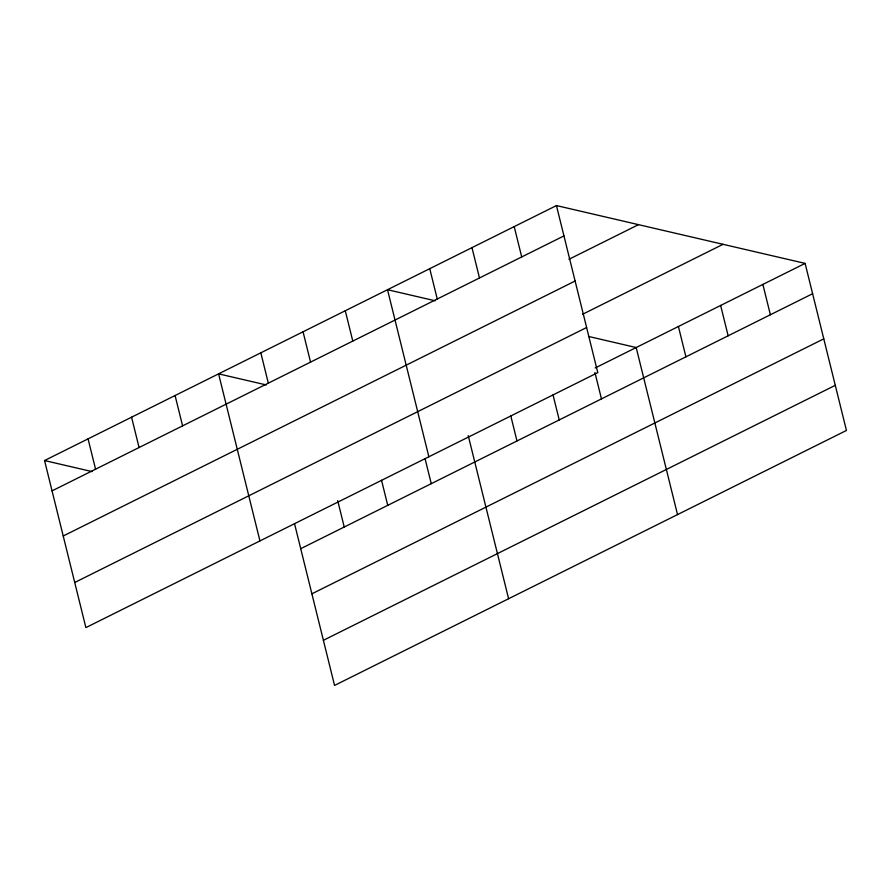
<?xml version="1.0" encoding="UTF-8"?>
<svg xmlns="http://www.w3.org/2000/svg" width="891" height="891" viewBox="0 0 891 891"><rect width="100%" height="100%" fill="white"/><g stroke="black" fill="none" stroke-linecap="round" stroke-linejoin="round"><path stroke-width="1.34" d="M556.441 205.576L597.783 372.638L85.892 627.609L44.55 460.547L556.441 205.576L805.108 263.391L846.45 430.453L334.559 685.424L294.52 523.641M52.057 490.874L563.947 235.903M568.948 259.292L638.502 224.655M63.228 535.992L575.118 281.021M582.692 314.222L723.047 244.312M74.733 582.491L586.623 327.52M595.188 367.95L805.108 263.391M300.724 548.689L812.614 293.718M311.883 593.818L823.774 338.847M323.388 640.306L835.279 385.335M435.164 300.79L387.518 289.709L428.861 456.782M588.539 336.453L636.185 347.535L677.528 514.597M266.242 384.934L218.596 373.852L259.938 540.915M44.55 460.547L92.196 471.617M762.874 284.429L770.381 314.757M720.641 305.457L728.147 335.784M678.407 326.496L685.914 356.823M594.932 372.516L601.458 398.89M514.207 226.604L521.714 256.931M553.021 394.88L559.225 419.928M471.974 247.642L479.481 277.97M510.788 415.908L516.992 440.967M429.752 268.681L437.258 299.008M468.232 435.621L508.605 598.741M425.052 458.62L431.255 483.668M345.285 310.747L352.791 341.075M381.537 480.294L387.741 505.342M303.051 331.786L310.558 362.114M337.7 500.642L344.227 527.015M260.829 352.814L268.325 383.152M175.081 395.526L182.588 425.853M131.567 417.2L139.074 447.527M88.064 438.873L95.571 469.201"/></g></svg>
